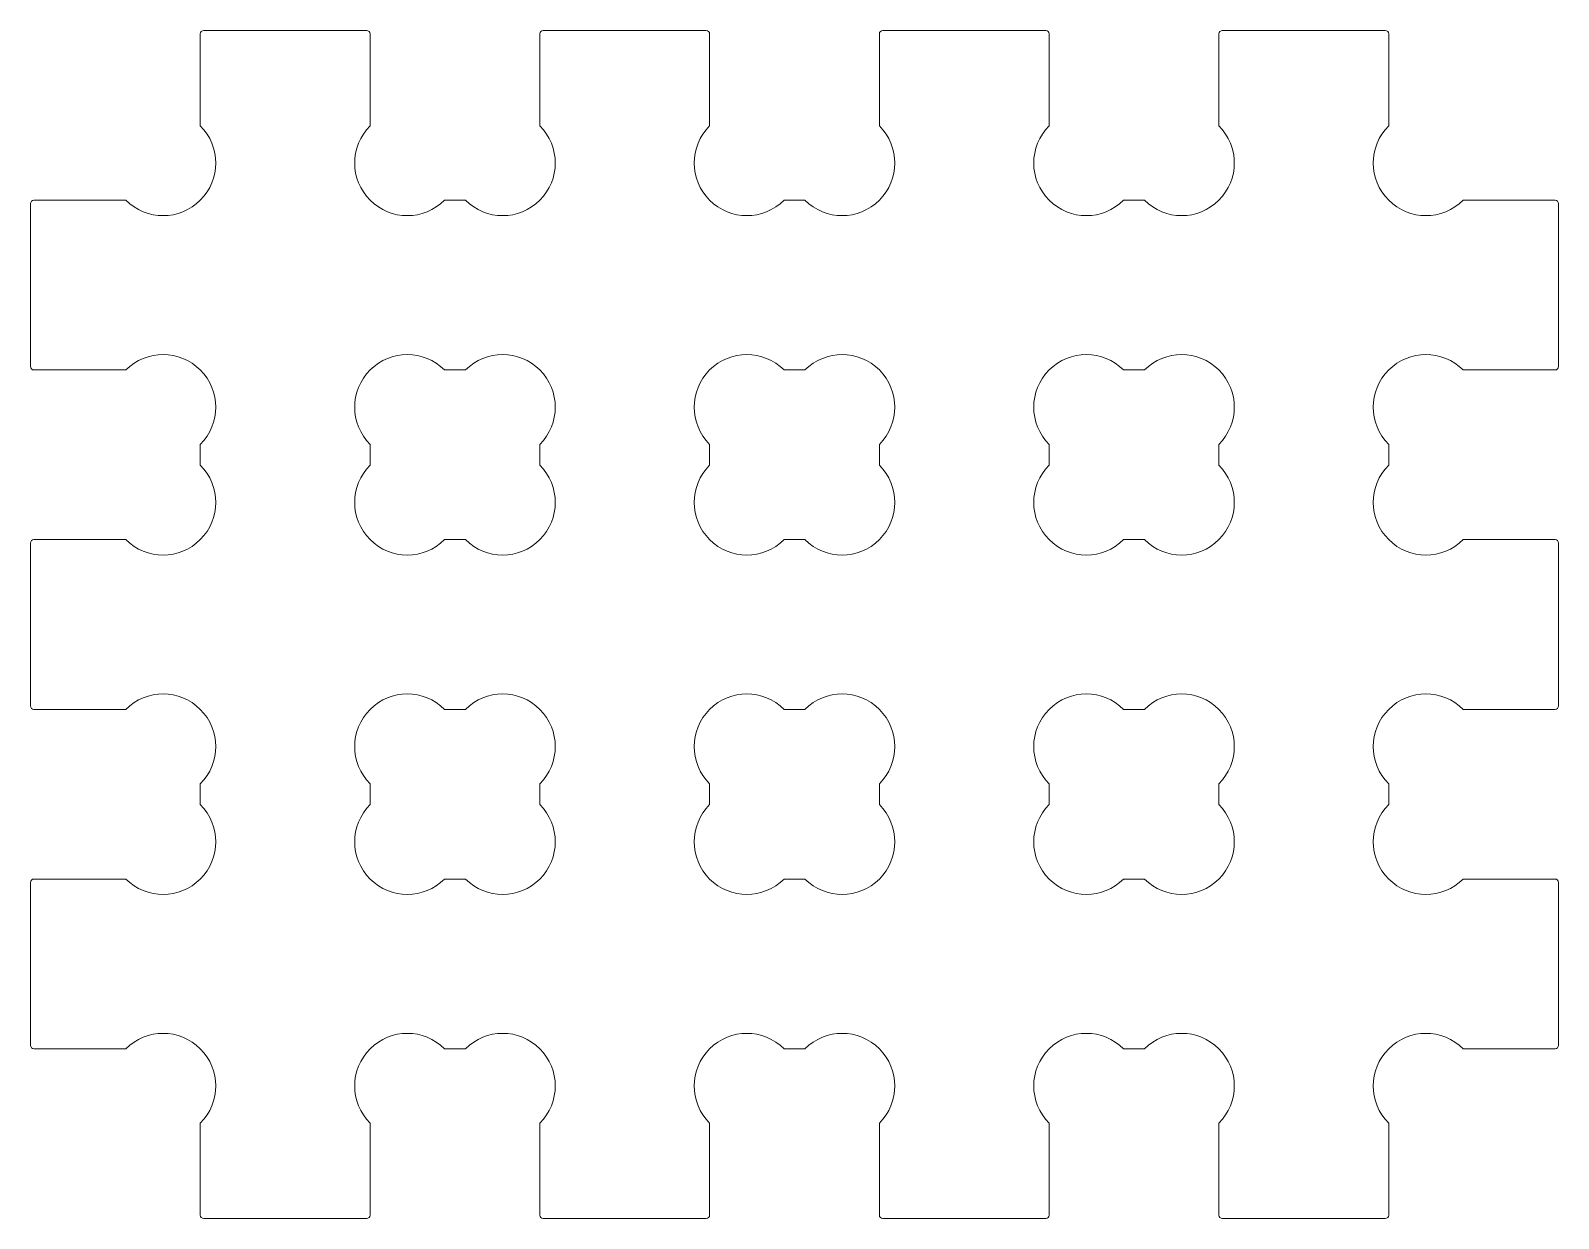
# Model space of a CAD drawing. Extents: x -22.5 to 22.5, y -17.5 to 17.5.
import ezdxf

# ---------------------------------------------------------------- set-up
doc = ezdxf.new("R2010")
doc.units = 0
doc.layers.get('0').update_dxf_attribs({"lineweight": 0})
doc.layers.add('holes', color=1, linetype='Continuous', lineweight=0)

msp = doc.modelspace()

# ---------------------------------------------------------------- linework, layer by layer
at = {"flags": 128}
msp.add_lwpolyline([(9.692, 12.5), (10.308, 12.5, 1), (12.5, 14.692), (12.5, 17.4, -0.414214), (12.6, 17.5), (17.4, 17.5, -0.414214), (17.5, 17.4), (17.5, 14.692, 1), (19.692, 12.5), (22.4, 12.5, -0.414214), (22.5, 12.4), (22.5, 7.6, -0.414214), (22.4, 7.5), (19.692, 7.5, 1), (17.5, 5.308), (17.5, 4.692, 1), (19.692, 2.5), (22.4, 2.5, -0.414214), (22.5, 2.4), (22.5, -2.4, -0.414214), (22.4, -2.5), (19.692, -2.5, 1), (17.5, -4.692), (17.5, -5.308, 1), (19.692, -7.5), (22.4, -7.5, -0.414214), (22.5, -7.6), (22.5, -12.4, -0.414214), (22.4, -12.5), (19.692, -12.5, 1), (17.5, -14.692), (17.5, -17.4, -0.414214), (17.4, -17.5), (12.6, -17.5, -0.414214), (12.5, -17.4), (12.5, -14.692, 1), (10.308, -12.5), (9.692, -12.5, 1), (7.5, -14.692), (7.5, -17.4, -0.414214), (7.4, -17.5), (2.6, -17.5, -0.414214), (2.5, -17.4), (2.5, -14.692, 1), (0.308, -12.5), (-0.308, -12.5, 1), (-2.5, -14.692), (-2.5, -17.4, -0.414214), (-2.6, -17.5), (-7.4, -17.5, -0.414214), (-7.5, -17.4), (-7.5, -14.692, 1), (-9.692, -12.5), (-10.308, -12.5, 1), (-12.5, -14.692), (-12.5, -17.4, -0.414214), (-12.6, -17.5), (-17.4, -17.5, -0.414214), (-17.5, -17.4), (-17.5, -14.692, 1), (-19.692, -12.5), (-22.4, -12.5, -0.414214), (-22.5, -12.4), (-22.5, -7.6, -0.414214), (-22.4, -7.5), (-19.692, -7.5, 1), (-17.5, -5.308), (-17.5, -4.692, 1), (-19.692, -2.5), (-22.4, -2.5, -0.414214), (-22.5, -2.4), (-22.5, 2.4, -0.414214), (-22.4, 2.5), (-19.692, 2.5, 1), (-17.5, 4.692), (-17.5, 5.308, 1), (-19.692, 7.5), (-22.4, 7.5, -0.414214), (-22.5, 7.6), (-22.5, 12.4, -0.414214), (-22.4, 12.5), (-19.692, 12.5, 1), (-17.5, 14.692), (-17.5, 17.4, -0.414214), (-17.4, 17.5), (-12.6, 17.5, -0.414214), (-12.5, 17.4), (-12.5, 14.692, 1), (-10.308, 12.5), (-9.692, 12.5, 1), (-7.5, 14.692), (-7.5, 17.4, -0.414214), (-7.4, 17.5), (-2.6, 17.5, -0.414214), (-2.5, 17.4), (-2.5, 14.692, 1), (-0.308, 12.5), (0.308, 12.5, 1), (2.5, 14.692), (2.5, 17.4, -0.414214), (2.6, 17.5), (7.4, 17.5, -0.414214), (7.5, 17.4), (7.5, 14.692, 1), (9.692, 12.5)], format="xyb", dxfattribs=at)
at = {"layer": 'holes', "flags": 128}
for points in [[(-12.5, 4.692, 1), (-10.308, 2.5), (-9.692, 2.5, 1), (-7.5, 4.692), (-7.5, 5.308, 1), (-9.692, 7.5), (-10.308, 7.5, 1), (-12.5, 5.308), (-12.5, 4.692)], [(-2.5, 4.692, 1), (-0.308, 2.5), (0.308, 2.5, 1), (2.5, 4.692), (2.5, 5.308, 1), (0.308, 7.5), (-0.308, 7.5, 1), (-2.5, 5.308), (-2.5, 4.692)], [(7.5, 4.692, 1), (9.692, 2.5), (10.308, 2.5, 1), (12.5, 4.692), (12.5, 5.308, 1), (10.308, 7.5), (9.692, 7.5, 1), (7.5, 5.308), (7.5, 4.692)], [(-12.5, -5.308, 1), (-10.308, -7.5), (-9.692, -7.5, 1), (-7.5, -5.308), (-7.5, -4.692, 1), (-9.692, -2.5), (-10.308, -2.5, 1), (-12.5, -4.692), (-12.5, -5.308)], [(-2.5, -5.308, 1), (-0.308, -7.5), (0.308, -7.5, 1), (2.5, -5.308), (2.5, -4.692, 1), (0.308, -2.5), (-0.308, -2.5, 1), (-2.5, -4.692), (-2.5, -5.308)], [(7.5, -5.308, 1), (9.692, -7.5), (10.308, -7.5, 1), (12.5, -5.308), (12.5, -4.692, 1), (10.308, -2.5), (9.692, -2.5, 1), (7.5, -4.692), (7.5, -5.308)]]:
    msp.add_lwpolyline(points, format="xyb", dxfattribs=at)

doc.saveas('drawing.dxf')
